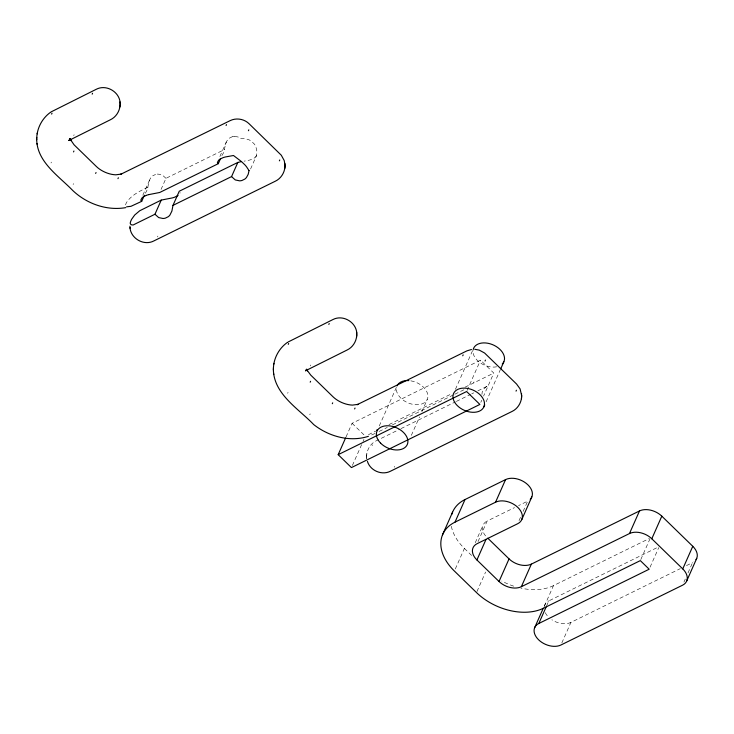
<?xml version="1.0" encoding="UTF-8"?>
<svg xmlns="http://www.w3.org/2000/svg" width="734" height="734" viewBox="0 0 734 734"><rect width="100%" height="100%" fill="white"/><g stroke="black" fill="none" stroke-linecap="round" stroke-linejoin="round"><path stroke-width="0.55" stroke-dasharray="3.67 2.75" d="M366.661 457.209C366.321 450.502 370.193 443.611 376.349 440.749L399.929 429.151M366.771 454.291L366.853 453.529M366.615 455.713L366.697 454.97M145.286 193.244C148.974 188.62 147.461 182.105 151.03 177.5A15.313 11.57 57.3 0 1 152.736 175.83L155.562 174.435M221.87 155.59C225.522 150.956 224.063 144.451 227.613 139.845A15.313 11.57 57.3 0 1 229.32 138.175L232.146 136.781M180.142 192.592L179.949 193.225M250.578 169.013L256.689 155.149L256.753 150.121L255.744 146.424A15.313 13.405 -0.6 0 0 254.267 144.011L251.496 141.313A15.313 13.405 -0.6 0 0 248.909 139.772L244.899 138.588L240.926 138.717L238.018 136.974L234.577 136.423M51.004 162.994L51.398 162.095M73.73 135.625L74.134 134.717M73.116 184.518L73.519 183.61M142.836 195.207L149.708 179.702M161.049 189.445L165.985 178.316L224.558 149.516M157.535 236.963L157.929 236.054M219.888 156.525L226.301 142.047M287.655 393.277L288.058 392.369M310.39 365.899L310.794 365M309.776 414.793L310.179 413.893M346.063 436.886L352.081 423.298L480.513 360.155L493.789 373.065L483.587 396.076M352.375 465.494L362.578 442.483M363.036 441.437L363.963 439.345M379.285 425.968L396.589 386.919M372.074 445.721L372.468 444.813M394.186 467.237L394.589 466.338M411.334 435.381L419.536 416.884M421.811 411.746L427.28 399.415M455.419 389.341L473.632 348.237M467.072 390.479L480.513 360.155M473.604 382.845L473.999 381.937M480.807 402.351L481.733 400.259M486.101 401.837L500.221 369.982M455.3 568.988L464.402 548.436A49.683 33.048 23.9 0 1 451.355 526.287M475.247 542.738L482.981 525.269M478.027 541.619L487.137 521.057L514.506 507.607M476.962 591.54L485.614 572.015M519.03 520.654L521.305 515.516M523.131 511.405L527.682 501.129L518.562 505.616M544.38 606.174L553.482 585.622L649.324 538.508M546.536 606.018L548.821 600.88L658.169 547.114M561.822 642.956L570.933 622.395L680.308 568.63M640.782 559.583L649.893 539.031M650.085 567.162L658.737 547.637M683.923 582.117L685.29 579.034M688.024 572.869L692.575 562.593A16.561 11.019 23.9 0 0 693.951 561.776M256.533 155.571L255.606 156.883A15.313 6.982 0 0 1 254.092 158.14L251.331 159.498A15.313 6.982 0 0 1 248.652 160.306L244.073 161.159M147.974 187.17C140.185 190.95 131.652 194.84 126.67 202.281A11.68 4.239 -45.8 0 0 125.642 204.602L125.78 206.171M368.44 434.693L375.634 431.152M388.983 424.591L451.658 393.773M465.017 387.203L493.789 373.065M375.01 433.482L369.321 435.95M379.102 431.464L387.286 427.436M392.406 424.922L453.823 394.727M454.841 394.222L464.062 389.699M400.957 428.647L455.309 401.929M456.337 401.425L470.687 394.36M471.714 393.864L473.769 392.855M477.871 390.837L488.128 385.79C484.688 387.213 481.77 390.571 481.935 394.433M686.446 565.611L692.575 562.593M352.081 423.298L364.578 435.446M464.402 548.436L472.595 556.409M165.985 178.316L162.287 174.995L157.984 174.077A15.313 11.57 57.3 0 0 155.608 174.417M366.605 456.465L366.771 458.631L366.716 457.924M232.192 136.763A15.313 11.57 57.3 0 1 234.623 136.396M410.82 380.836A16.561 11.019 23.9 0 1 427.94 396.222A16.561 11.019 23.9 0 1 410.856 403.874A16.561 11.019 23.9 0 1 396.589 387.203M496.661 366.798A16.561 11.019 23.9 0 1 480.164 362.752A16.561 11.019 23.9 0 1 473.045 350.237M485.587 535.912A16.561 11.019 23.9 0 1 487.137 521.057M570.933 622.395A16.561 11.019 23.9 0 1 551.858 619.771M547.27 615.725A16.561 11.019 23.9 0 1 545.243 612.633M544.243 606.477A16.561 11.019 23.9 0 1 548.821 600.88M553.482 585.622A49.683 33.048 23.9 0 1 520.911 588.145M513.699 586.172A49.683 33.048 23.9 0 1 501.79 581.044"/><path stroke-width="1.1" d="M36.755 139.726C36.452 129.019 41.893 118.376 50.637 112.219M69.987 138.928L69.06 140.533L70.005 139.377L68.95 140.451L110.403 119.752C116.559 116.889 120.431 109.999 120.092 103.292M273.415 370.009C273.112 359.302 278.544 348.659 287.297 342.494M129.946 226.182C129.643 237.825 143.451 246.34 153.755 240.981L275.296 181.225C281.452 178.362 285.333 171.472 284.985 164.765M306.638 369.211L305.711 370.817L306.665 369.652L305.61 370.734L347.063 350.035C353.219 347.173 357.091 340.282 356.742 333.575M367.413 461.392C370.211 470.65 381.772 475.623 390.405 471.256L511.956 411.499C518.112 408.645 521.984 401.746 521.635 395.039M284.792 168.444L285.021 166.251M37.168 133.863L37.251 133.102M119.899 106.971L119.981 106.21M273.828 364.147L273.91 363.376M356.559 337.255L356.641 336.493M521.452 398.727L521.535 397.956M36.709 138.231L36.792 137.487M70.051 139.598L70.134 138.854M120.055 105.531L120.128 104.788M273.369 368.514L273.452 367.771M356.706 335.814L356.788 335.062M521.599 397.277L521.681 396.534M241.238 161.636L237.834 162.434L179.252 191.235L172.976 205.392L171.903 211.071L169.921 215.071A15.313 11.57 57.3 0 1 168.269 216.713L165.389 218.126A15.313 11.57 57.3 0 1 162.966 218.493L158.663 217.576L154.966 214.245L161.241 200.088L172.059 197.969A15.313 6.982 0 0 0 174.628 197.207L177.5 195.794A15.313 6.982 0 0 0 178.068 195.391M69.84 139.588L70.06 138.854M51.619 114.1L52.013 113.192M92.163 94.163L92.567 93.264M73.528 151.92L73.932 151.011M95.649 173.444L96.044 172.536M117.963 178.665L118.367 177.756M126.597 206.823L130.955 206.318L141.699 201.336L144.387 195.272M226.09 125.505L226.494 124.597M148.892 194.602L159.709 192.482L218.282 163.682L220.53 158.627M248.413 130.725L248.817 129.826M172.976 205.392L231.559 176.591L237.834 162.434M279.379 160.856L279.773 159.957M288.269 344.384L288.673 343.475M328.823 324.446L329.217 323.538M310.188 382.203L310.583 381.295M332.3 403.718L332.704 402.819M354.623 408.948L355.027 408.04M338.181 454.667L466.613 391.525L479.88 404.443L351.448 467.586L338.181 454.667L345.595 437.932M376.744 430.463L377.138 429.564M462.75 355.788L463.145 354.88M485.073 361.009L485.468 360.1M483.825 406.975A16.561 11.019 23.9 0 0 465.09 388.139A16.561 11.019 23.9 0 0 457.218 405.526A16.561 11.019 23.9 0 0 483.825 406.975L484.734 404.92M500.68 368.954L503.863 361.761M442.547 534.783L452.566 512.176M487.752 538.16L509.047 558.877A16.561 11.019 23.9 0 0 531.37 564.107L639.497 510.947A16.561 11.019 23.9 0 1 661.811 516.167L692.777 546.298L682.758 568.905A16.561 11.019 23.9 0 1 682.556 585.2L560.914 645.012A16.561 11.019 23.9 0 1 538.591 639.782A16.561 11.019 23.9 0 1 538.802 623.487L649.177 569.217L640.332 560.611L543.472 608.229A49.683 33.048 23.9 0 1 476.504 592.567L454.383 571.043A49.683 33.048 23.9 0 1 454.997 522.149L465.017 499.542L505.561 479.605A16.561 11.019 23.9 0 1 526.351 483.467A16.561 11.019 23.9 0 1 530.223 499.331M516.03 391.139L516.433 390.231M454.997 522.149L495.551 502.212L505.561 479.605M682.758 568.905L651.801 538.774A16.561 11.019 23.9 0 0 629.478 533.554L521.351 586.714A16.561 11.019 23.9 0 1 499.028 581.493L476.916 559.969L486.018 539.417M521.81 519.525L531.829 496.918M499.028 581.493L509.047 558.877M521.351 586.714L531.37 564.107M534.646 627.698L543.298 608.174M538.802 623.487L546.087 607.046M629.478 533.554L639.497 510.947M651.801 538.774L661.811 516.167M686.703 580.989L696.722 558.381M51.252 111.825L96.347 89.245C106.641 83.887 120.459 92.392 120.147 104.035M287.902 342.108L332.997 319.519C343.301 314.161 357.109 322.676 356.797 334.319M161.241 200.088L139.726 210.75L134.698 215.016L131.643 219.273A20.102 7.303 -45.8 0 0 130.606 221.595C128.918 224.595 132.634 226.081 134.762 224.182L154.966 214.245M146.204 195.418L143.451 196.776A15.313 6.982 0 0 0 141.928 198.024L140.772 200.171L141.699 201.336M368.413 436.317C349.769 442.391 328.804 436.436 313.73 424.601C298.729 408.81 273.608 394.13 273.36 369.257M125.734 207.639C106.678 210.933 86.649 203.713 72.785 190.537C58.885 176.096 36.627 161.819 36.7 138.983M471.467 349.485L466.925 350.861L357.091 404.709L358.275 404.333L352.421 405.104C345.219 404.829 337.585 401.241 333.034 396.8L310.721 375.083L307.225 370.349L307.509 370.89M474.77 349.283L479.302 350.127L484.587 353.017L516.562 384.02L520.103 388.901L521.691 395.791M218.282 163.682L217.365 162.508L218.521 160.37A15.313 6.982 0 0 1 220.035 159.122L222.861 157.737A15.313 6.982 0 0 1 225.476 156.948L233.485 155.507L239.807 160.306A15.313 5.156 36.2 0 1 242.211 162.26L244.982 164.957A15.313 5.156 36.2 0 1 246.642 166.957L249.019 170.591M285.04 165.508L284.232 160.572L281.287 155.223L249.147 123.807C244.303 118.963 236.44 117.596 230.274 120.578L120.431 174.435L121.615 174.05L115.77 174.82C108.559 174.554 100.925 170.958 96.383 166.517L74.061 144.8L70.345 139.396M249.028 170.6L248.184 174.353L246.514 177.417A15.313 11.57 57.3 0 1 244.807 179.087L241.981 180.472A15.313 11.57 57.3 0 1 239.55 180.839L235.256 179.922L231.559 176.591M70.574 140.066L70.849 140.607L70.106 138.772M306.995 369.67L307.179 370.312M521.535 393.617L521.58 394.332M356.641 332.153L356.687 332.86M306.876 369.294L306.922 370M284.875 163.333L284.93 164.049M273.699 373.789L273.754 374.505M130.056 227.641L130.111 228.357M119.981 101.87L120.037 102.586M70.216 139.01L70.271 139.726M37.039 143.506L37.095 144.222M146.323 195.363A15.313 6.982 0 0 1 148.938 194.583M397.039 385.891A16.561 11.019 23.9 0 1 408.856 380.597M473.182 349.549A16.561 11.019 23.9 0 1 494.23 345.402A16.561 11.019 23.9 0 1 502.258 364.046M476.916 559.969A16.561 11.019 23.9 0 1 477.118 543.674L517.663 523.737A16.561 11.019 23.9 0 0 517.865 507.442A16.561 11.019 23.9 0 0 495.551 502.212M451.841 514.213A49.683 33.048 23.9 0 1 465.017 499.542M692.777 546.298A16.561 11.019 23.9 0 1 696.043 559.657M380.634 443.18A16.561 11.019 23.9 0 0 407.242 444.63A16.561 11.019 23.9 0 0 388.497 425.793A16.561 11.019 23.9 0 0 380.634 443.18"/></g></svg>
